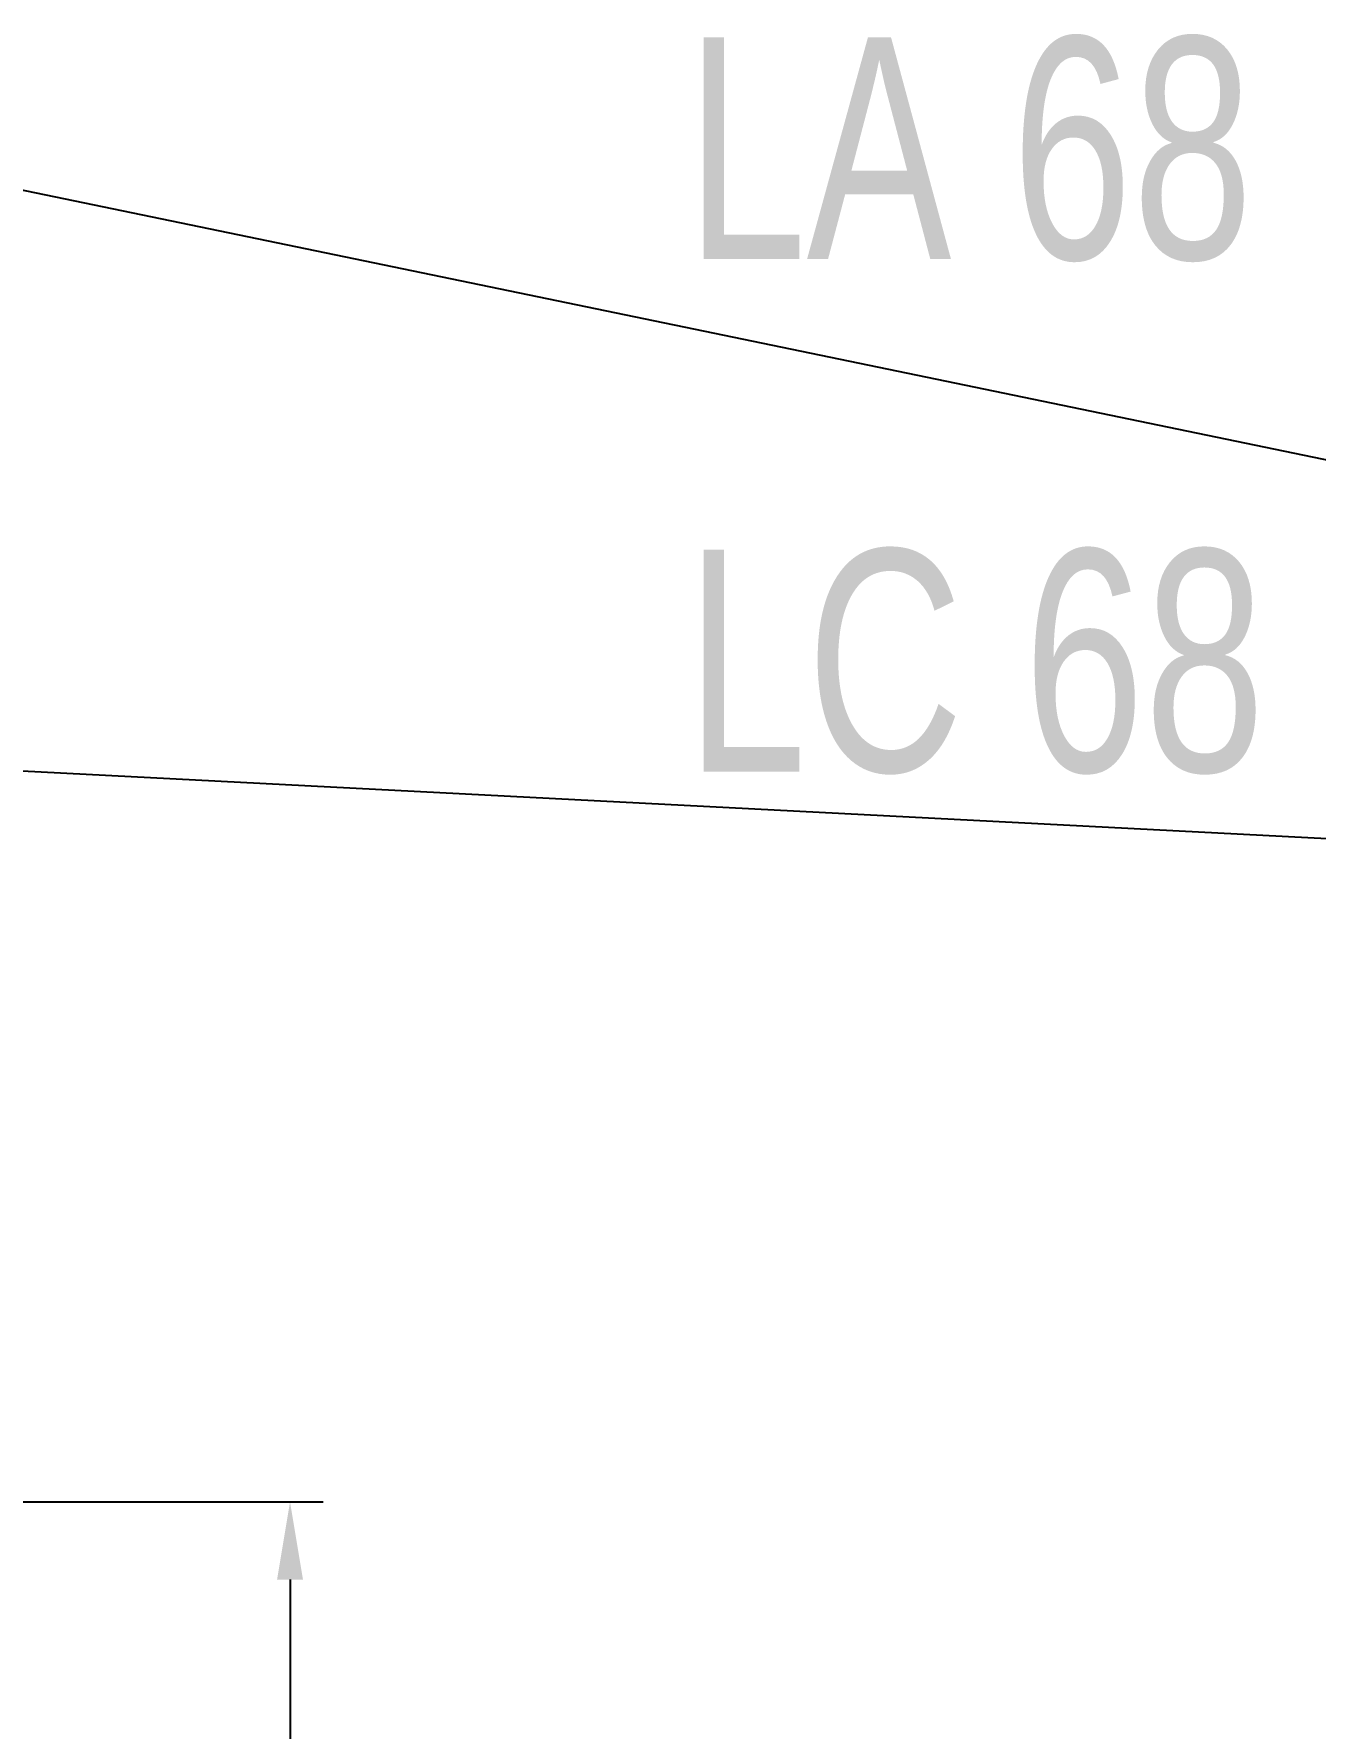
# Model space of a CAD drawing. Header units: millimetres. Extents: x 1587714 to 3094800, y -694377 to -413614.
# Drawn here: x 2048471 to 2051358, y -583527 to -579709 of the extents above; entities that cross this region are included whole.
import ezdxf

# ---------------------------------------------------------------- set-up
doc = ezdxf.new("R2010")
doc.units = ezdxf.units.MM
doc.layers.add('Textos catenaria', color=7, linetype='Continuous')
doc.styles.add('ROMANS', font='arial.ttf', dxfattribs={"width": 0.7})
doc.styles.add('SIMPLEX', font='simplex.shx', dxfattribs={"width": 0.75})
doc.dimstyles.new('MSF-DIM1-50', dxfattribs={"dimscale": 50, "dimtxt": 3, "dimasz": 3.5, "dimexe": 1.5, "dimexo": 1.5, "dimgap": 1, "dimtad": 1, "dimdec": 3, "dimdsep": 46, "dimtxsty": 'SIMPLEX', "dimcen": 1.5, "dimclrd": 251, "dimclre": 251, "dimclrt": 7, "dimaunit": 1, "dimadec": 3, "dimazin": 0, "dimtfac": 1, "dimtdec": 3, "dimtmove": 0, "dimatfit": 3, "dimfxl": 1, "dimtolj": 1, "dimtzin": 0, "dimarcsym": 0})

# ---------------------------------------------------------------- blocks, each defined once
blk = doc.blocks.new('*D121')
at = {"color": 251, "lineweight": -2}
for p, q in [((2046962.7, -583017.1), (2049123.4, -583017.1)), ((2049048.4, -583192.1), (2049048.4, -584482.1)), ((2046962.7, -584657.1), (2049123.4, -584657.1))]:
    blk.add_line(p, q, dxfattribs=at)
at = {"color": 251}
for points in [[(2049019.2, -583192.1), (2049077.6, -583192.1), (2049048.4, -583017.1)], [(2049019.2, -584482.1), (2049077.6, -584482.1), (2049048.4, -584657.1)]]:
    blk.add_solid(points, dxfattribs=at)
at = {"layer": 'Defpoints', "color": 0}
for p in [(2046887.7, -583017.1), (2046887.7, -584657.1), (2049048.4, -584657.1)]:
    blk.add_point(p, dxfattribs=at)
at = {"color": 7, "insert": (2048923.4, -583837.1), "char_height": 150, "attachment_point": 5, "rotation": 90, "style": 'SIMPLEX'}
blk.add_mtext('\\A1;1640', dxfattribs=at)

msp = doc.modelspace()

# ---------------------------------------------------------------- linework, layer by layer
at = {"color": 3}
for q in [(2047212.7201, -579807.058), (2047212.7201, -581307.058)]:
    msp.add_line((2056887.7201, -581807.058), q, dxfattribs=at)

# ---------------------------------------------------------------- texts
at = {"layer": 'Textos catenaria', "style": 'ROMANS', "width": 0.7}
for s, p in [('LA 68', (2049940.4514, -580216.617)), ('LC 68', (2049940.4514, -581371.4381))]:
    msp.add_text(s, height=500, dxfattribs=at).set_placement(p)

# ---------------------------------------------------------------- dimensions: what is measured, and where the dimension line sits
dim = msp.add_linear_dim(base=(2049048.3876, -584657.058), p1=(2046887.7201, -583017.058), p2=(2046887.7201, -584657.058), angle=90, dimstyle='MSF-DIM1-50')
dim.commit()
dim.dimension.update_dxf_attribs({"geometry": '*D121', "text_midpoint": (2048923.3876, -583837.058)})

doc.saveas('drawing.dxf')
